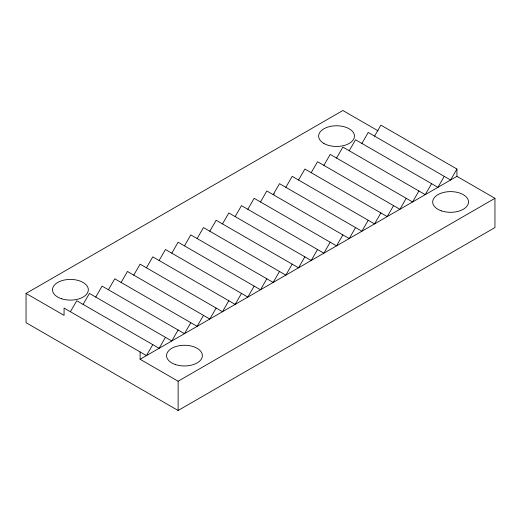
<?xml version="1.0" encoding="UTF-8"?>
<svg xmlns="http://www.w3.org/2000/svg" width="521" height="521" viewBox="0 0 521 521"><rect width="100%" height="100%" fill="white"/><g stroke="black" fill="none" stroke-linecap="round" stroke-linejoin="round"><path stroke-width="0.78" d="M70.407 311.714L76.743 300.741L159.113 348.302L165.45 337.328M83.08 304.401L89.417 293.427L171.787 340.981L178.123 330.008M95.753 297.081L102.09 286.107L184.46 333.668L190.797 322.694M108.427 289.767L114.763 278.794L197.133 326.348L203.47 315.374M121.1 282.447L127.437 271.474L209.807 319.034L216.143 308.061M133.773 275.134L140.11 264.16L222.48 311.714L228.817 300.741M146.44 267.814L152.777 256.84L235.153 304.401L241.49 293.427M159.113 260.5L165.45 249.526L247.827 297.081L254.163 286.107M171.787 253.18L178.123 242.206L260.5 289.767L266.837 278.794M184.46 245.866L190.797 234.893L273.173 282.447L279.51 271.474M197.133 238.553L203.47 227.573L285.847 275.134L292.183 264.16M209.807 231.233L216.143 220.259L298.52 267.814L304.857 256.84M152.777 344.642L146.44 355.615L64.07 308.061L64.07 315.374L26.05 293.427L26.05 322.694L178.123 410.489L494.95 227.573L494.95 198.306L456.93 176.358L140.11 359.275L140.11 351.955M222.48 223.919L228.817 212.939L311.193 260.5L317.53 249.526M235.153 216.599L241.49 205.626L323.867 253.18L330.203 242.206M247.827 209.286L254.163 198.306L336.54 245.866L342.877 234.893M260.5 201.966L266.837 190.992L349.213 238.553L355.55 227.573M285.847 187.332L292.183 176.358L374.56 223.919L380.89 212.939M298.52 180.019L304.857 169.038L387.227 216.599L393.563 205.626M311.193 172.698L317.53 161.725L399.9 209.286L406.237 198.306M323.867 165.385L330.203 154.405L412.573 201.966L418.91 190.992M336.54 158.065L342.877 147.091L425.247 194.652L431.583 183.672M349.213 150.751L355.55 139.778L437.92 187.332L444.257 176.358M361.887 143.431L368.223 132.458L450.593 180.019L456.93 169.038L380.89 125.144L374.56 136.118M368.223 220.259L361.887 231.233L279.51 183.672L273.173 194.652L274.58 193.838M26.05 293.427L342.877 110.511L378.077 130.83M140.11 359.275L178.123 381.222L494.95 198.306M456.93 169.038L456.93 176.358M178.123 381.222L178.123 410.489M61.445 298.728A17.922 10.348 0 0 0 88.329 289.767A17.922 10.348 0 0 0 61.445 280.806A17.922 10.348 0 0 0 61.445 298.728M323.867 143.431A17.922 10.348 0 0 0 353.85 138.794A17.922 10.348 0 0 0 331.897 126.121A17.922 10.348 0 0 0 323.867 143.431M175.499 364.576A17.922 10.348 0 0 0 202.382 355.615A17.922 10.348 0 0 0 175.499 346.654A17.922 10.348 0 0 0 175.499 364.576M441.632 210.927A17.922 10.348 0 0 0 468.516 201.966A17.922 10.348 0 0 0 441.632 193.004A17.922 10.348 0 0 0 441.632 210.927"/></g></svg>
